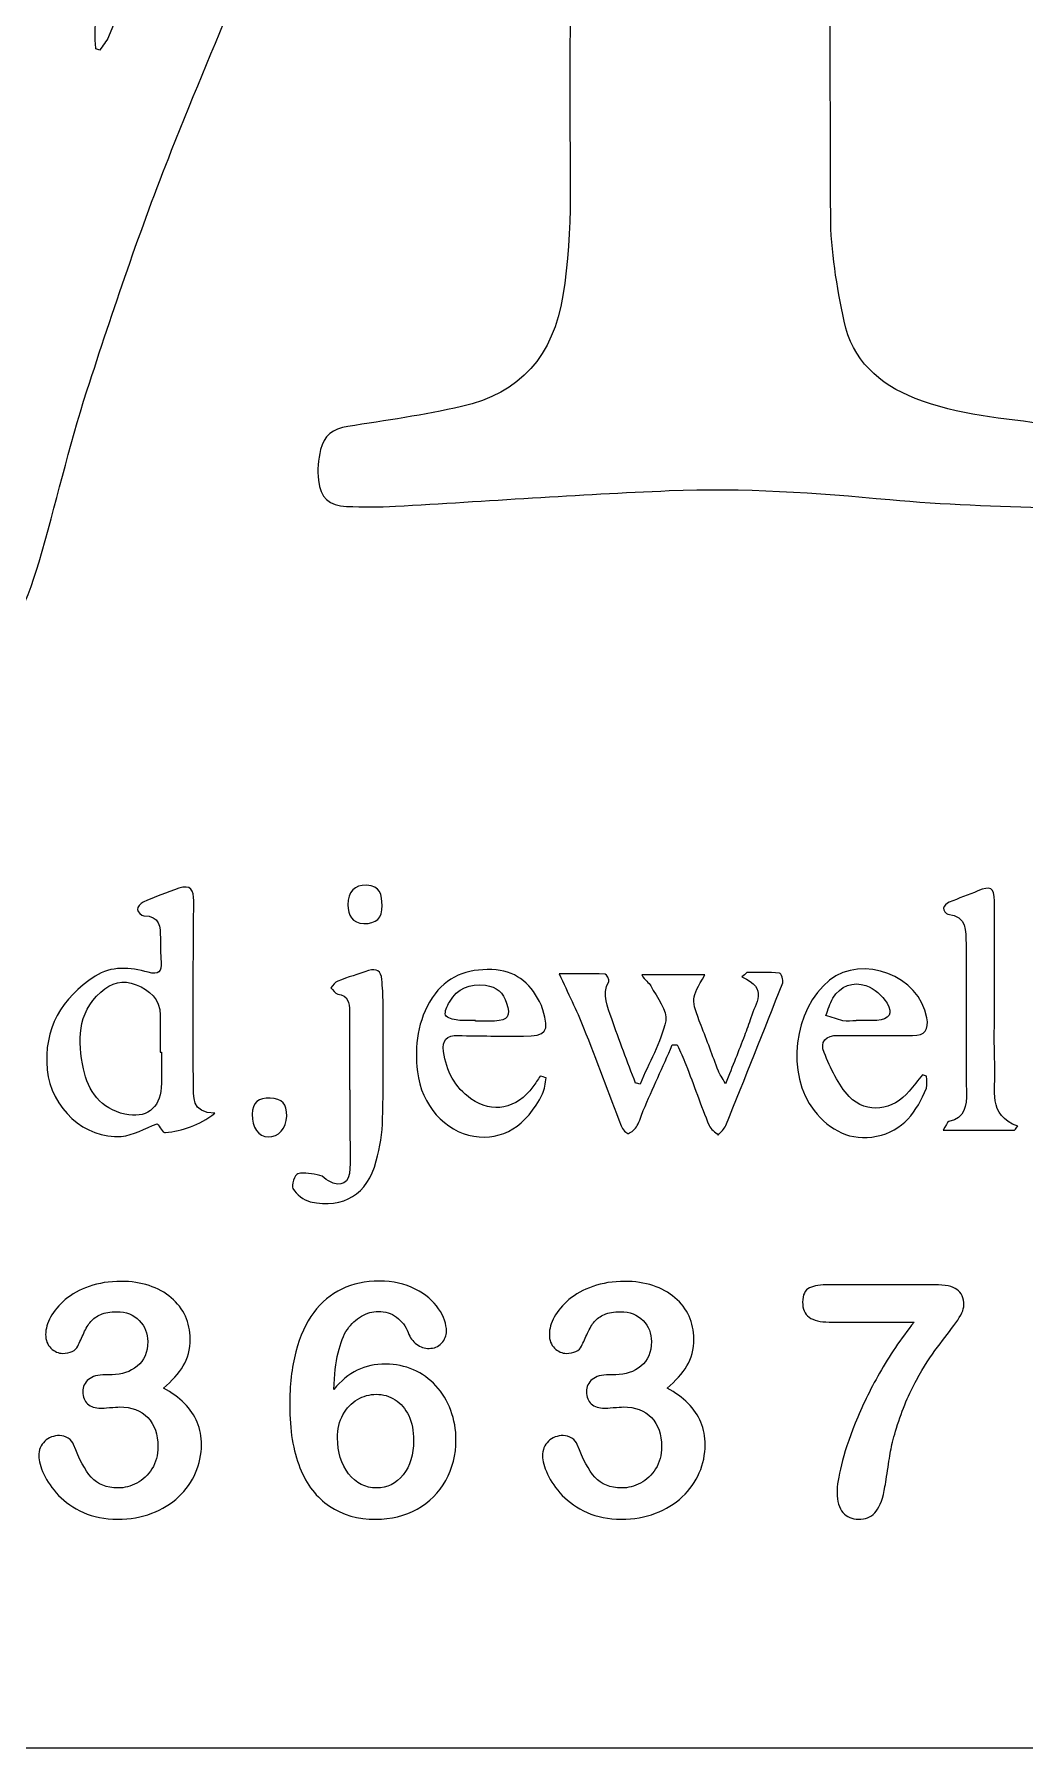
# Model space of a CAD drawing. Header units: millimetres. Extents: x -56.5 to -26.5, y 24.9 to 54.9.
# Drawn here: x -42.26 to -33.59, y 24.92 to 39.92 of the extents above; entities that cross this region are included whole.
import ezdxf

# ---------------------------------------------------------------- set-up
doc = ezdxf.new("R2010")
doc.units = ezdxf.units.MM
doc.header["$MEASUREMENT"] = 0
doc.layers.add('Layer 1', color=7, linetype='Continuous')

msp = doc.modelspace()

# ---------------------------------------------------------------- linework, layer by layer
at = {"layer": 'Layer 1', "color": 250, "lineweight": 18}
for points, knots in [([(-53.5044, 54.9176), (-53.5044, 54.9176), (-29.5044, 54.9176), (-29.5044, 54.9176), (-27.8521, 54.9176), (-26.5044, 53.5699), (-26.5044, 51.9176), (-26.5044, 51.9176), (-26.5044, 27.9176), (-26.5044, 27.9176), (-26.5044, 26.2653), (-27.8521, 24.9176), (-29.5044, 24.9176), (-29.5044, 24.9176), (-53.5044, 24.9176), (-53.5044, 24.9176), (-55.1567, 24.9176), (-56.5044, 26.2653), (-56.5044, 27.9176), (-56.5044, 27.9176), (-56.5044, 51.9176), (-56.5044, 51.9176), (-56.5044, 53.5699), (-55.1567, 54.9176), (-53.5044, 54.9176)], [0, 0, 0, 0, 0.125, 0.125, 0.125, 0.25, 0.25, 0.25, 0.375, 0.375, 0.375, 0.5, 0.5, 0.5, 0.625, 0.625, 0.625, 0.75, 0.75, 0.75, 0.875, 0.875, 0.875, 1, 1, 1, 1]), ([(-46.2955, 31.7638), (-46.2516, 31.7915), (-46.2104, 31.825), (-46.1635, 31.8462), (-45.4803, 32.1553), (-44.8918, 32.5967), (-44.3829, 33.1422), (-44.0324, 33.518), (-43.8013, 33.9684), (-43.6384, 34.4529), (-43.4104, 35.1324), (-43.3096, 35.8385), (-43.2086, 36.5451), (-43.1608, 36.8782), (-43.2506, 37.1747), (-43.3822, 37.4733), (-43.82, 38.4667), (-44.2479, 39.4643), (-44.6824, 40.4591), (-45.0254, 41.2437), (-45.3742, 42.026), (-45.7176, 42.8106), (-45.9915, 43.4363), (-46.2601, 44.0642), (-46.5335, 44.6901), (-46.7706, 45.2331), (-47.0108, 45.7748), (-47.2499, 46.3171), (-47.2567, 46.333), (-47.2593, 46.3538), (-47.2708, 46.3639), (-47.3294, 46.4149), (-47.3898, 46.5028), (-47.4505, 46.5034), (-47.5594, 46.5045), (-47.5485, 46.3866), (-47.5491, 46.3098), (-47.5534, 45.6912), (-47.5536, 45.0723), (-47.5532, 44.4532), (-47.5517, 42.4755), (-47.5534, 40.4977), (-47.5436, 38.52), (-47.542, 38.219), (-47.505, 37.9151), (-47.4511, 37.6186), (-47.333, 36.9684), (-46.8987, 36.6501), (-46.2713, 36.5564), (-46.0871, 36.529), (-45.9026, 36.5065), (-45.7187, 36.4777), (-45.5596, 36.4529), (-45.4822, 36.371), (-45.4678, 36.2115), (-45.4616, 36.1431), (-45.464, 36.0728), (-45.4717, 36.0044), (-45.4904, 35.8387), (-45.5697, 35.7624), (-45.7379, 35.7714), (-46.0012, 35.7856), (-46.2657, 35.7999), (-46.5263, 35.8381), (-47.1065, 35.9228), (-47.6895, 35.956), (-48.2732, 35.9249), (-48.86, 35.8938), (-49.445, 35.8297), (-50.0309, 35.7815), (-50.1342, 35.7731), (-50.2381, 35.7656), (-50.3417, 35.7684), (-50.4969, 35.7723), (-50.5908, 35.8555), (-50.6158, 36.0091), (-50.6274, 36.0805), (-50.6338, 36.156), (-50.6242, 36.227), (-50.6008, 36.395), (-50.5432, 36.4488), (-50.3736, 36.4745), (-50.1768, 36.5037), (-49.9796, 36.5305), (-49.7821, 36.556), (-48.9586, 36.6623), (-48.6192, 37.0102), (-48.5781, 37.849), (-48.5245, 38.9457), (-48.5343, 40.0461), (-48.5305, 41.1451), (-48.5242, 42.8633), (-48.5369, 44.5814), (-48.5234, 46.2998), (-48.5208, 46.6265), (-48.6162, 46.8914), (-48.7886, 47.1566), (-49.3307, 47.9907), (-49.8597, 48.8334), (-50.3963, 49.6711), (-50.4754, 49.7944), (-50.5695, 49.9082), (-50.6546, 50.0278), (-50.6776, 50.06), (-50.6926, 50.0977), (-50.7112, 50.1329), (-50.7013, 50.1408), (-50.6915, 50.1485), (-50.6818, 50.1565), (-50.6463, 50.1245), (-50.6094, 50.0943), (-50.5757, 50.0604), (-50.009, 49.4897), (-49.4428, 48.9187), (-48.8764, 48.3476), (-48.5018, 47.9699), (-48.126, 47.593), (-47.7528, 47.214), (-47.5854, 47.0441), (-47.589, 47.0432), (-47.425, 47.2108), (-47.0679, 47.5753), (-46.7082, 47.9373), (-46.3515, 48.3024), (-45.7891, 48.8777), (-45.2288, 49.4552), (-44.6659, 50.03), (-44.6243, 50.0729), (-44.5681, 50.1013), (-44.5186, 50.1367), (-44.5079, 50.1266), (-44.4974, 50.1165), (-44.4867, 50.1065), (-44.5253, 50.0434), (-44.5625, 49.9796), (-44.6025, 49.9174), (-44.882, 49.4803), (-45.1613, 49.0428), (-45.4423, 48.6066), (-45.5049, 48.5097), (-45.5034, 48.4141), (-45.4601, 48.3107), (-45.2526, 47.8164), (-45.0491, 47.3204), (-44.8413, 46.8265), (-44.5424, 46.1172), (-44.2397, 45.4095), (-43.9409, 44.7002), (-43.6622, 44.0386), (-43.3868, 43.3756), (-43.1096, 42.7136), (-43.0967, 42.683), (-43.0798, 42.6543), (-43.0367, 42.6249), (-43.0283, 42.6851), (-43.0137, 42.7456), (-43.0125, 42.8061), (-43.0011, 43.3685), (-42.9977, 43.9313), (-42.9812, 44.4938), (-42.9514, 45.497), (-42.9183, 46.5004), (-42.8785, 47.5035), (-42.859, 47.9902), (-42.8729, 48.4709), (-43.0056, 48.9444), (-43.1156, 49.3371), (-43.3686, 49.5723), (-43.7765, 49.6332), (-44.0031, 49.6671), (-44.2303, 49.6968), (-44.456, 49.7346), (-44.4935, 49.7408), (-44.5257, 49.7794), (-44.5604, 49.8027), (-44.5227, 49.8206), (-44.4845, 49.8551), (-44.4477, 49.8535), (-43.7257, 49.8257), (-43.0039, 49.7845), (-42.2817, 49.7654), (-41.7284, 49.7506), (-41.1745, 49.7598), (-40.6208, 49.7633), (-40.3616, 49.765), (-40.1024, 49.7787), (-39.8431, 49.7851), (-39.8248, 49.7856), (-39.8062, 49.7708), (-39.761, 49.7517), (-39.884, 49.6644), (-40.0068, 49.6555), (-40.1245, 49.6366), (-40.3078, 49.607), (-40.4962, 49.598), (-40.6746, 49.5509), (-41.0219, 49.4585), (-41.2742, 49.2481), (-41.3331, 48.878), (-41.3992, 48.4645), (-41.4602, 48.0479), (-41.4853, 47.6306), (-41.5173, 47.0998), (-41.5065, 46.5666), (-41.5224, 46.0346), (-41.5636, 44.6505), (-41.6082, 43.2665), (-41.6536, 41.8826), (-41.675, 41.23), (-41.7016, 40.5775), (-41.725, 39.925), (-41.7265, 39.8797), (-41.7203, 39.834), (-41.7179, 39.7888), (-41.7066, 39.7852), (-41.6954, 39.7818), (-41.6843, 39.7781), (-41.6581, 39.8172), (-41.6249, 39.8531), (-41.6069, 39.8956), (-41.2334, 40.7801), (-40.8605, 41.6645), (-40.4902, 42.5503), (-40.0603, 43.5797), (-39.6315, 44.6097), (-39.2047, 45.6404), (-38.881, 46.4235), (-38.5631, 47.2091), (-38.239, 47.9922), (-38.0274, 48.5035), (-37.8068, 49.0111), (-37.5957, 49.5226), (-37.5444, 49.6458), (-37.4617, 49.7075), (-37.3335, 49.7189), (-36.8426, 49.7622), (-36.3528, 49.822), (-35.861, 49.8454), (-35.0788, 49.8827), (-34.2957, 49.8958), (-33.5133, 49.9195), (-33.259, 49.9273), (-33.1765, 49.8748), (-33.1401, 49.6788), (-33.0961, 49.4434), (-33.191, 49.2548), (-33.4048, 49.2025), (-33.6817, 49.1348), (-33.9641, 49.0895), (-34.2434, 49.031), (-34.4689, 48.9841), (-34.6854, 48.9174), (-34.8696, 48.7667), (-35.1336, 48.5504), (-35.205, 48.2473), (-35.2359, 47.9352), (-35.2704, 47.5868), (-35.2916, 47.2359), (-35.2919, 46.8861), (-35.2955, 44.034), (-35.2961, 41.1818), (-35.2865, 38.3297), (-35.2854, 38.0214), (-35.2325, 37.7095), (-35.169, 37.4066), (-35.0983, 37.0686), (-34.8642, 36.8533), (-34.5459, 36.7299), (-34.1699, 36.5841), (-33.772, 36.5521), (-33.3774, 36.5022), (-33.1606, 36.475), (-33.0464, 36.353), (-33.0309, 36.1361), (-33.0157, 35.9247), (-33.1469, 35.7644), (-33.3581, 35.771), (-33.8288, 35.7862), (-34.3004, 35.8008), (-34.7692, 35.8441), (-35.4119, 35.9035), (-36.0548, 35.95), (-36.6991, 35.9225), (-37.4981, 35.8887), (-38.2962, 35.831), (-39.0949, 35.7862), (-39.2372, 35.7783), (-39.3807, 35.7779), (-39.523, 35.7849), (-39.6776, 35.7926), (-39.752, 35.8587), (-39.7704, 36.014), (-39.7809, 36.1016), (-39.7697, 36.1948), (-39.7507, 36.2814), (-39.7241, 36.4027), (-39.6429, 36.4653), (-39.5138, 36.4846), (-39.1807, 36.5354), (-38.8463, 36.5843), (-38.5177, 36.6578), (-38.0008, 36.7734), (-37.7144, 37.1054), (-37.6295, 37.6313), (-37.5367, 38.2044), (-37.5731, 38.78), (-37.5703, 39.3547), (-37.5626, 40.9775), (-37.5665, 42.6004), (-37.5648, 44.2234), (-37.5641, 44.8725), (-37.5601, 45.5218), (-37.5609, 46.1709), (-37.5609, 46.2646), (-37.5313, 46.3832), (-37.6713, 46.4131), (-37.7873, 46.4381), (-37.8999, 46.3671), (-37.9547, 46.2367), (-38.2855, 45.4517), (-38.613, 44.6652), (-38.9455, 43.8809), (-39.2278, 43.2164), (-39.5185, 42.5552), (-39.8006, 41.8905), (-40.2225, 40.896), (-40.6555, 39.9057), (-41.0543, 38.902), (-41.3288, 38.2111), (-41.5661, 37.5046), (-41.7957, 36.7971), (-41.9556, 36.305), (-42.0673, 35.7969), (-42.214, 35.3002), (-42.444, 34.5206), (-42.8997, 33.8848), (-43.4736, 33.3186), (-43.949, 32.8496), (-44.5051, 32.506), (-45.0948, 32.2114), (-45.4425, 32.0378), (-45.8027, 31.889), (-46.1583, 31.7317), (-46.193, 31.7161), (-46.2361, 31.7195), (-46.2753, 31.7141), (-46.2822, 31.7306), (-46.2889, 31.7474), (-46.2955, 31.7638)], [0, 0, 0, 0, 0.0086207, 0.0086207, 0.0086207, 0.0172414, 0.0172414, 0.0172414, 0.0258621, 0.0258621, 0.0258621, 0.0344828, 0.0344828, 0.0344828, 0.0431034, 0.0431034, 0.0431034, 0.0517241, 0.0517241, 0.0517241, 0.0603448, 0.0603448, 0.0603448, 0.0689655, 0.0689655, 0.0689655, 0.0775862, 0.0775862, 0.0775862, 0.0862069, 0.0862069, 0.0862069, 0.0948276, 0.0948276, 0.0948276, 0.1034483, 0.1034483, 0.1034483, 0.112069, 0.112069, 0.112069, 0.1206897, 0.1206897, 0.1206897, 0.1293103, 0.1293103, 0.1293103, 0.137931, 0.137931, 0.137931, 0.1465517, 0.1465517, 0.1465517, 0.1551724, 0.1551724, 0.1551724, 0.1637931, 0.1637931, 0.1637931, 0.1724138, 0.1724138, 0.1724138, 0.1810345, 0.1810345, 0.1810345, 0.1896552, 0.1896552, 0.1896552, 0.1982759, 0.1982759, 0.1982759, 0.2068966, 0.2068966, 0.2068966, 0.2155172, 0.2155172, 0.2155172, 0.2241379, 0.2241379, 0.2241379, 0.2327586, 0.2327586, 0.2327586, 0.2413793, 0.2413793, 0.2413793, 0.25, 0.25, 0.25, 0.2586207, 0.2586207, 0.2586207, 0.2672414, 0.2672414, 0.2672414, 0.2758621, 0.2758621, 0.2758621, 0.2844828, 0.2844828, 0.2844828, 0.2931034, 0.2931034, 0.2931034, 0.3017241, 0.3017241, 0.3017241, 0.3103448, 0.3103448, 0.3103448, 0.3189655, 0.3189655, 0.3189655, 0.3275862, 0.3275862, 0.3275862, 0.3362069, 0.3362069, 0.3362069, 0.3448276, 0.3448276, 0.3448276, 0.3534483, 0.3534483, 0.3534483, 0.362069, 0.362069, 0.362069, 0.3706897, 0.3706897, 0.3706897, 0.3793103, 0.3793103, 0.3793103, 0.387931, 0.387931, 0.387931, 0.3965517, 0.3965517, 0.3965517, 0.4051724, 0.4051724, 0.4051724, 0.4137931, 0.4137931, 0.4137931, 0.4224138, 0.4224138, 0.4224138, 0.4310345, 0.4310345, 0.4310345, 0.4396552, 0.4396552, 0.4396552, 0.4482759, 0.4482759, 0.4482759, 0.4568966, 0.4568966, 0.4568966, 0.4655172, 0.4655172, 0.4655172, 0.4741379, 0.4741379, 0.4741379, 0.4827586, 0.4827586, 0.4827586, 0.4913793, 0.4913793, 0.4913793, 0.5, 0.5, 0.5, 0.5086207, 0.5086207, 0.5086207, 0.5172414, 0.5172414, 0.5172414, 0.5258621, 0.5258621, 0.5258621, 0.5344828, 0.5344828, 0.5344828, 0.5431034, 0.5431034, 0.5431034, 0.5517241, 0.5517241, 0.5517241, 0.5603448, 0.5603448, 0.5603448, 0.5689655, 0.5689655, 0.5689655, 0.5775862, 0.5775862, 0.5775862, 0.5862069, 0.5862069, 0.5862069, 0.5948276, 0.5948276, 0.5948276, 0.6034483, 0.6034483, 0.6034483, 0.612069, 0.612069, 0.612069, 0.6206897, 0.6206897, 0.6206897, 0.6293103, 0.6293103, 0.6293103, 0.637931, 0.637931, 0.637931, 0.6465517, 0.6465517, 0.6465517, 0.6551724, 0.6551724, 0.6551724, 0.6637931, 0.6637931, 0.6637931, 0.6724138, 0.6724138, 0.6724138, 0.6810345, 0.6810345, 0.6810345, 0.6896552, 0.6896552, 0.6896552, 0.6982759, 0.6982759, 0.6982759, 0.7068966, 0.7068966, 0.7068966, 0.7155172, 0.7155172, 0.7155172, 0.7241379, 0.7241379, 0.7241379, 0.7327586, 0.7327586, 0.7327586, 0.7413793, 0.7413793, 0.7413793, 0.75, 0.75, 0.75, 0.7586207, 0.7586207, 0.7586207, 0.7672414, 0.7672414, 0.7672414, 0.7758621, 0.7758621, 0.7758621, 0.7844828, 0.7844828, 0.7844828, 0.7931034, 0.7931034, 0.7931034, 0.8017241, 0.8017241, 0.8017241, 0.8103448, 0.8103448, 0.8103448, 0.8189655, 0.8189655, 0.8189655, 0.8275862, 0.8275862, 0.8275862, 0.8362069, 0.8362069, 0.8362069, 0.8448276, 0.8448276, 0.8448276, 0.8534483, 0.8534483, 0.8534483, 0.862069, 0.862069, 0.862069, 0.8706897, 0.8706897, 0.8706897, 0.8793103, 0.8793103, 0.8793103, 0.887931, 0.887931, 0.887931, 0.8965517, 0.8965517, 0.8965517, 0.9051724, 0.9051724, 0.9051724, 0.9137931, 0.9137931, 0.9137931, 0.9224138, 0.9224138, 0.9224138, 0.9310345, 0.9310345, 0.9310345, 0.9396552, 0.9396552, 0.9396552, 0.9482759, 0.9482759, 0.9482759, 0.9568966, 0.9568966, 0.9568966, 0.9655172, 0.9655172, 0.9655172, 0.9741379, 0.9741379, 0.9741379, 0.9827586, 0.9827586, 0.9827586, 0.9913793, 0.9913793, 0.9913793, 1, 1, 1, 1]), ([(-40.6759, 30.4718), (-40.8146, 30.3644), (-40.9582, 30.3191), (-41.1094, 30.302), (-41.1321, 30.2992), (-41.1624, 30.358), (-41.1808, 30.3788), (-41.289, 30.34), (-41.3902, 30.2787), (-41.4961, 30.2697), (-41.8142, 30.2425), (-42.1109, 30.5196), (-42.1433, 30.8531), (-42.1787, 31.2154), (-42.0149, 31.4799), (-41.725, 31.6716), (-41.5838, 31.7646), (-41.4168, 31.7486), (-41.2601, 31.7065), (-41.1649, 31.681), (-41.1418, 31.7113), (-41.1475, 31.7977), (-41.1518, 31.8665), (-41.1535, 31.9357), (-41.1531, 32.0047), (-41.1527, 32.1064), (-41.1587, 32.1987), (-41.2972, 32.2011), (-41.318, 32.2015), (-41.3542, 32.236), (-41.3542, 32.2547), (-41.3539, 32.2772), (-41.3271, 32.31), (-41.304, 32.3201), (-41.2014, 32.3644), (-41.0965, 32.4047), (-40.9911, 32.4416), (-40.8895, 32.4774), (-40.8599, 32.4242), (-40.8607, 32.3314), (-40.8639, 31.9595), (-40.8659, 31.588), (-40.8672, 31.2165), (-40.8676, 31.0568), (-40.8661, 30.8967), (-40.8633, 30.7368), (-40.8614, 30.6167), (-40.8862, 30.4771), (-40.6759, 30.4718)], [0, 0, 0, 0, 0.0625, 0.0625, 0.0625, 0.125, 0.125, 0.125, 0.1875, 0.1875, 0.1875, 0.25, 0.25, 0.25, 0.3125, 0.3125, 0.3125, 0.375, 0.375, 0.375, 0.4375, 0.4375, 0.4375, 0.5, 0.5, 0.5, 0.5625, 0.5625, 0.5625, 0.625, 0.625, 0.625, 0.6875, 0.6875, 0.6875, 0.75, 0.75, 0.75, 0.8125, 0.8125, 0.8125, 0.875, 0.875, 0.875, 0.9375, 0.9375, 0.9375, 1, 1, 1, 1]), ([(-39.2118, 32.2897), (-39.2086, 32.18), (-39.2663, 32.13), (-39.3714, 32.1332), (-39.4764, 32.136), (-39.5122, 32.204), (-39.5124, 32.2977), (-39.5126, 32.4119), (-39.4541, 32.4704), (-39.348, 32.4683), (-39.2267, 32.4657), (-39.2145, 32.3817), (-39.2118, 32.2897)], [0, 0, 0, 0, 0.25, 0.25, 0.25, 0.5, 0.5, 0.5, 0.75, 0.75, 0.75, 1, 1, 1, 1]), ([(-33.6764, 30.3242), (-33.6764, 30.3242), (-34.3029, 30.3242), (-34.3029, 30.3242), (-34.2771, 30.3628), (-34.2674, 30.395), (-34.2514, 30.3986), (-34.1071, 30.432), (-34.0977, 30.5358), (-34.0988, 30.6575), (-34.1028, 31.0893), (-34.1, 31.5212), (-34.102, 31.9532), (-34.1026, 32.0691), (-34.0917, 32.1961), (-34.2608, 32.214), (-34.2763, 32.2157), (-34.3009, 32.252), (-34.2983, 32.2685), (-34.2956, 32.2878), (-34.2701, 32.3101), (-34.249, 32.3189), (-34.1663, 32.3542), (-34.0805, 32.3825), (-33.9978, 32.4177), (-33.8867, 32.4646), (-33.8553, 32.4499), (-33.8535, 32.3298), (-33.8501, 32.0837), (-33.8518, 31.8376), (-33.8516, 31.5913), (-33.8514, 31.3495), (-33.8591, 31.1073), (-33.8493, 30.8659), (-33.8417, 30.6794), (-33.9168, 30.4576), (-33.6488, 30.3577), (-33.658, 30.3465), (-33.6673, 30.3354), (-33.6764, 30.3242)], [0, 0, 0, 0, 0.0769231, 0.0769231, 0.0769231, 0.1538462, 0.1538462, 0.1538462, 0.2307692, 0.2307692, 0.2307692, 0.3076923, 0.3076923, 0.3076923, 0.3846154, 0.3846154, 0.3846154, 0.4615385, 0.4615385, 0.4615385, 0.5384615, 0.5384615, 0.5384615, 0.6153846, 0.6153846, 0.6153846, 0.6923077, 0.6923077, 0.6923077, 0.7692308, 0.7692308, 0.7692308, 0.8461538, 0.8461538, 0.8461538, 0.9230769, 0.9230769, 0.9230769, 1, 1, 1, 1]), ([(-34.4475, 30.7952), (-34.4475, 30.7608), (-34.4374, 30.7225), (-34.4492, 30.6925), (-34.5302, 30.4865), (-34.6548, 30.3158), (-34.885, 30.2702), (-35.1109, 30.2251), (-35.2927, 30.3208), (-35.4314, 30.4948), (-35.6816, 30.8095), (-35.6113, 31.3842), (-35.2966, 31.6361), (-35.0078, 31.8669), (-34.5073, 31.6736), (-34.4447, 31.3083), (-34.4271, 31.2048), (-34.4571, 31.151), (-34.5694, 31.152), (-34.7858, 31.1542), (-35.002, 31.1491), (-35.2181, 31.1536), (-35.3315, 31.1559), (-35.3825, 31.0968), (-35.3435, 31.0033), (-35.2865, 30.8669), (-35.2239, 30.721), (-35.1236, 30.6179), (-34.9703, 30.4607), (-34.7409, 30.4959), (-34.5984, 30.6657), (-34.5589, 30.7126), (-34.5214, 30.7607), (-34.4829, 30.8082), (-34.4711, 30.8039), (-34.4593, 30.7997), (-34.4475, 30.7952)], [0, 0, 0, 0, 0.0833333, 0.0833333, 0.0833333, 0.1666667, 0.1666667, 0.1666667, 0.25, 0.25, 0.25, 0.3333333, 0.3333333, 0.3333333, 0.4166667, 0.4166667, 0.4166667, 0.5, 0.5, 0.5, 0.5833333, 0.5833333, 0.5833333, 0.6666667, 0.6666667, 0.6666667, 0.75, 0.75, 0.75, 0.8333333, 0.8333333, 0.8333333, 0.9166667, 0.9166667, 0.9166667, 1, 1, 1, 1]), ([(-39.4968, 30.6761), (-39.4968, 30.9055), (-39.497, 31.1349), (-39.4968, 31.3642), (-39.4968, 31.4388), (-39.5077, 31.5019), (-39.6012, 31.5151), (-39.6233, 31.5183), (-39.641, 31.5513), (-39.6605, 31.5707), (-39.6406, 31.5906), (-39.6243, 31.6193), (-39.6001, 31.6285), (-39.5116, 31.6628), (-39.4209, 31.6912), (-39.3306, 31.7203), (-39.2614, 31.743), (-39.2207, 31.7166), (-39.2147, 31.6442), (-39.2087, 31.5752), (-39.2044, 31.5059), (-39.2044, 31.4371), (-39.2038, 31.0995), (-39.1997, 30.7619), (-39.2076, 30.4244), (-39.2106, 30.3003), (-39.2307, 30.1739), (-39.2631, 30.054), (-39.3427, 29.7597), (-39.5433, 29.636), (-39.8415, 29.6979), (-39.8992, 29.7097), (-39.9601, 29.7619), (-39.9926, 29.8128), (-40.0096, 29.839), (-39.9752, 29.9367), (-39.9497, 29.943), (-39.8904, 29.9575), (-39.8213, 29.9404), (-39.7576, 29.9278), (-39.7302, 29.9222), (-39.7084, 29.8931), (-39.6818, 29.8791), (-39.566, 29.8191), (-39.4981, 29.8577), (-39.4942, 29.9882), (-39.4908, 30.1048), (-39.4938, 30.2219), (-39.494, 30.3387), (-39.494, 30.3387), (-39.494, 30.6761), (-39.494, 30.6761), (-39.494, 30.6761), (-39.4968, 30.6761), (-39.4968, 30.6761)], [0, 0, 0, 0, 0.0555556, 0.0555556, 0.0555556, 0.1111111, 0.1111111, 0.1111111, 0.1666667, 0.1666667, 0.1666667, 0.2222222, 0.2222222, 0.2222222, 0.2777778, 0.2777778, 0.2777778, 0.3333333, 0.3333333, 0.3333333, 0.3888889, 0.3888889, 0.3888889, 0.4444444, 0.4444444, 0.4444444, 0.5, 0.5, 0.5, 0.5555556, 0.5555556, 0.5555556, 0.6111111, 0.6111111, 0.6111111, 0.6666667, 0.6666667, 0.6666667, 0.7222222, 0.7222222, 0.7222222, 0.7777778, 0.7777778, 0.7777778, 0.8333333, 0.8333333, 0.8333333, 0.8888889, 0.8888889, 0.8888889, 0.9444444, 0.9444444, 0.9444444, 1, 1, 1, 1]), ([(-37.7755, 30.7822), (-37.786, 30.735), (-37.7875, 30.6834), (-37.8085, 30.6414), (-37.9491, 30.3588), (-38.1605, 30.2304), (-38.4098, 30.2705), (-38.661, 30.3108), (-38.8696, 30.5429), (-38.903, 30.8356), (-38.929, 31.063), (-38.9033, 31.2836), (-38.7731, 31.4827), (-38.6488, 31.6729), (-38.47, 31.7372), (-38.2511, 31.7295), (-38.0512, 31.7222), (-37.9217, 31.6188), (-37.834, 31.4495), (-37.822, 31.4266), (-37.8128, 31.4019), (-37.8055, 31.3773), (-37.7476, 31.1841), (-37.774, 31.1479), (-37.9761, 31.1477), (-38.1661, 31.1477), (-38.356, 31.1475), (-38.5461, 31.1526), (-38.6496, 31.1552), (-38.6881, 31.1115), (-38.6743, 31.0118), (-38.6506, 30.8409), (-38.5757, 30.6986), (-38.4347, 30.5985), (-38.2477, 30.4658), (-38.0338, 30.5098), (-37.8925, 30.7041), (-37.8706, 30.7344), (-37.8503, 30.7657), (-37.8291, 30.7966), (-37.8111, 30.7917), (-37.7933, 30.7872), (-37.7755, 30.7822)], [0, 0, 0, 0, 0.0714286, 0.0714286, 0.0714286, 0.1428571, 0.1428571, 0.1428571, 0.2142857, 0.2142857, 0.2142857, 0.2857143, 0.2857143, 0.2857143, 0.3571429, 0.3571429, 0.3571429, 0.4285714, 0.4285714, 0.4285714, 0.5, 0.5, 0.5, 0.5714286, 0.5714286, 0.5714286, 0.6428571, 0.6428571, 0.6428571, 0.7142857, 0.7142857, 0.7142857, 0.7857143, 0.7857143, 0.7857143, 0.8571429, 0.8571429, 0.8571429, 0.9285714, 0.9285714, 0.9285714, 1, 1, 1, 1]), ([(-36.6725, 31.0697), (-36.7574, 30.8782), (-36.8427, 30.6874), (-36.927, 30.4958), (-36.9461, 30.4523), (-36.9562, 30.4043), (-36.9802, 30.3637), (-36.9973, 30.3346), (-37.0269, 30.3039), (-37.0571, 30.2956), (-37.0715, 30.2915), (-37.1099, 30.3335), (-37.1206, 30.3614), (-37.2316, 30.6473), (-37.3362, 30.9359), (-37.4494, 31.2208), (-37.5107, 31.3749), (-37.5855, 31.5235), (-37.6627, 31.693), (-37.5364, 31.693), (-37.3988, 31.695), (-37.2612, 31.6902), (-37.2485, 31.6898), (-37.2211, 31.6369), (-37.2282, 31.6243), (-37.2929, 31.5087), (-37.2367, 31.4023), (-37.2025, 31.299), (-37.1394, 31.1093), (-37.0644, 30.9233), (-36.9945, 30.7357), (-36.9812, 30.7333), (-36.9684, 30.7308), (-36.9551, 30.728), (-36.8766, 30.9115), (-36.7731, 31.0894), (-36.7306, 31.2806), (-36.7114, 31.3692), (-36.8082, 31.486), (-36.8599, 31.5861), (-36.8755, 31.6165), (-36.9167, 31.6337), (-36.9388, 31.6832), (-36.9388, 31.6832), (-36.3868, 31.6832), (-36.3868, 31.6832), (-36.5109, 31.4729), (-36.5103, 31.4731), (-36.4207, 31.2416), (-36.3692, 31.1087), (-36.3206, 30.9747), (-36.2689, 30.8418), (-36.2573, 30.8124), (-36.2382, 30.7861), (-36.2061, 30.7291), (-36.1433, 30.8888), (-36.0916, 31.0191), (-36.0412, 31.1496), (-36.0211, 31.2019), (-36.0016, 31.2547), (-35.9853, 31.3085), (-35.9471, 31.4328), (-35.8258, 31.5655), (-36.0627, 31.6654), (-36.0481, 31.678), (-36.0335, 31.6907), (-36.0189, 31.7036), (-35.9238, 31.7036), (-35.8284, 31.7068), (-35.7336, 31.6995), (-35.7216, 31.6986), (-35.6976, 31.636), (-35.7066, 31.6125), (-35.8699, 31.1955), (-36.0365, 30.7796), (-36.2048, 30.3646), (-36.2179, 30.3329), (-36.2481, 30.3083), (-36.27, 30.2804), (-36.2976, 30.3083), (-36.3375, 30.3312), (-36.351, 30.3646), (-36.4219, 30.5411), (-36.4852, 30.7203), (-36.5531, 30.8977), (-36.5757, 30.9563), (-36.6037, 31.0127), (-36.6293, 31.0699), (-36.6436, 31.0699), (-36.6582, 31.0699), (-36.6725, 31.0697)], [0, 0, 0, 0, 0.0333333, 0.0333333, 0.0333333, 0.0666667, 0.0666667, 0.0666667, 0.1, 0.1, 0.1, 0.1333333, 0.1333333, 0.1333333, 0.1666667, 0.1666667, 0.1666667, 0.2, 0.2, 0.2, 0.2333333, 0.2333333, 0.2333333, 0.2666667, 0.2666667, 0.2666667, 0.3, 0.3, 0.3, 0.3333333, 0.3333333, 0.3333333, 0.3666667, 0.3666667, 0.3666667, 0.4, 0.4, 0.4, 0.4333333, 0.4333333, 0.4333333, 0.4666667, 0.4666667, 0.4666667, 0.5, 0.5, 0.5, 0.5333333, 0.5333333, 0.5333333, 0.5666667, 0.5666667, 0.5666667, 0.6, 0.6, 0.6, 0.6333333, 0.6333333, 0.6333333, 0.6666667, 0.6666667, 0.6666667, 0.7, 0.7, 0.7, 0.7333333, 0.7333333, 0.7333333, 0.7666667, 0.7666667, 0.7666667, 0.8, 0.8, 0.8, 0.8333333, 0.8333333, 0.8333333, 0.8666667, 0.8666667, 0.8666667, 0.9, 0.9, 0.9, 0.9333333, 0.9333333, 0.9333333, 0.9666667, 0.9666667, 0.9666667, 1, 1, 1, 1]), ([(-41.1445, 31.0077), (-41.1445, 31.0077), (-41.1541, 31.0077), (-41.1541, 31.0077), (-41.1541, 31.1155), (-41.1529, 31.2234), (-41.1544, 31.3312), (-41.1565, 31.4731), (-41.2472, 31.5496), (-41.3649, 31.5976), (-41.48, 31.6444), (-41.5838, 31.6159), (-41.6755, 31.5325), (-41.8839, 31.3436), (-41.8757, 31.102), (-41.8258, 30.8607), (-41.7855, 30.6651), (-41.6762, 30.5112), (-41.4635, 30.4635), (-41.2818, 30.4227), (-41.1574, 30.5126), (-41.1456, 30.6969), (-41.1394, 30.8), (-41.1445, 30.9042), (-41.1445, 31.0077)], [0, 0, 0, 0, 0.125, 0.125, 0.125, 0.25, 0.25, 0.25, 0.375, 0.375, 0.375, 0.5, 0.5, 0.5, 0.625, 0.625, 0.625, 0.75, 0.75, 0.75, 0.875, 0.875, 0.875, 1, 1, 1, 1]), ([(-38.3954, 31.2845), (-38.3954, 31.2845), (-38.3954, 31.2791), (-38.3954, 31.2791), (-38.3395, 31.2791), (-38.2837, 31.2767), (-38.228, 31.2795), (-38.108, 31.2855), (-38.0853, 31.3218), (-38.1234, 31.4367), (-38.1534, 31.5261), (-38.2079, 31.5792), (-38.3071, 31.5925), (-38.4469, 31.6111), (-38.5521, 31.5657), (-38.6229, 31.4457), (-38.643, 31.4109), (-38.6679, 31.3608), (-38.6565, 31.3312), (-38.6467, 31.3057), (-38.5886, 31.292), (-38.55, 31.2864), (-38.4994, 31.2789), (-38.4471, 31.2845), (-38.3954, 31.2845)], [0, 0, 0, 0, 0.125, 0.125, 0.125, 0.25, 0.25, 0.25, 0.375, 0.375, 0.375, 0.5, 0.5, 0.5, 0.625, 0.625, 0.625, 0.75, 0.75, 0.75, 0.875, 0.875, 0.875, 1, 1, 1, 1]), ([(-35.0633, 31.2809), (-35.0633, 31.2809), (-35.0633, 31.2841), (-35.0633, 31.2841), (-35.0031, 31.2841), (-34.9427, 31.28), (-34.8829, 31.285), (-34.7726, 31.2936), (-34.736, 31.3439), (-34.7932, 31.4361), (-34.834, 31.5013), (-34.9058, 31.5658), (-34.9774, 31.5896), (-35.0906, 31.6273), (-35.2003, 31.5877), (-35.2668, 31.4784), (-35.2944, 31.4327), (-35.3086, 31.3789), (-35.3287, 31.3287), (-35.279, 31.3127), (-35.2299, 31.2925), (-35.1791, 31.2822), (-35.1418, 31.2749), (-35.1019, 31.2809), (-35.0633, 31.2809)], [0, 0, 0, 0, 0.125, 0.125, 0.125, 0.25, 0.25, 0.25, 0.375, 0.375, 0.375, 0.5, 0.5, 0.5, 0.625, 0.625, 0.625, 0.75, 0.75, 0.75, 0.875, 0.875, 0.875, 1, 1, 1, 1]), ([(-40.0471, 30.4475), (-40.0503, 30.3408), (-40.12, 30.2618), (-40.209, 30.2642), (-40.2949, 30.2662), (-40.3524, 30.3493), (-40.3494, 30.4625), (-40.3466, 30.5663), (-40.2947, 30.6106), (-40.1927, 30.6042), (-40.0879, 30.5978), (-40.0439, 30.5521), (-40.0471, 30.4475)], [0, 0, 0, 0, 0.25, 0.25, 0.25, 0.5, 0.5, 0.5, 0.75, 0.75, 0.75, 1, 1, 1, 1]), ([(-41.5764, 28.1826), (-41.4911, 28.1826), (-41.4177, 28.2075), (-41.3558, 28.2577), (-41.2943, 28.3076), (-41.2636, 28.3794), (-41.2636, 28.4731), (-41.2636, 28.5443), (-41.2878, 28.606), (-41.3374, 28.6575), (-41.3863, 28.7087), (-41.4525, 28.7344), (-41.5359, 28.7344), (-41.5923, 28.7344), (-41.6392, 28.7265), (-41.6756, 28.7108), (-41.7121, 28.6952), (-41.7413, 28.6742), (-41.7625, 28.6482), (-41.7839, 28.6223), (-41.804, 28.589), (-41.8229, 28.5481), (-41.8418, 28.5074), (-41.8593, 28.469), (-41.8753, 28.4328), (-41.8844, 28.4133), (-41.9011, 28.3981), (-41.9251, 28.3869), (-41.9492, 28.3758), (-41.977, 28.3702), (-42.0086, 28.3702), (-42.0456, 28.3702), (-42.0797, 28.3852), (-42.1108, 28.4154), (-42.1419, 28.4456), (-42.1573, 28.4856), (-42.1573, 28.5355), (-42.1573, 28.5839), (-42.1427, 28.6345), (-42.1134, 28.6879), (-42.0845, 28.7411), (-42.0416, 28.7919), (-41.9856, 28.8401), (-41.9295, 28.8883), (-41.8598, 28.9271), (-41.7766, 28.9561), (-41.6932, 28.9854), (-41.5997, 29), (-41.4969, 29), (-41.4072, 29), (-41.3251, 28.9878), (-41.251, 28.9631), (-41.1771, 28.9385), (-41.1125, 28.9031), (-41.0577, 28.8568), (-41.0032, 28.8105), (-40.9618, 28.7567), (-40.9342, 28.6956), (-40.906, 28.6343), (-40.8924, 28.5687), (-40.8924, 28.4982), (-40.8924, 28.4053), (-40.9123, 28.326), (-40.9526, 28.2596), (-40.9931, 28.1936), (-41.051, 28.1288), (-41.1258, 28.0658), (-41.0536, 28.0268), (-40.9927, 27.9824), (-40.9429, 27.9325), (-40.8934, 27.8823), (-40.8563, 27.827), (-40.8311, 27.7663), (-40.806, 27.7055), (-40.7935, 27.6401), (-40.7935, 27.5695), (-40.7935, 27.4851), (-40.8107, 27.4036), (-40.8446, 27.3249), (-40.878, 27.2461), (-40.9279, 27.1759), (-40.9935, 27.1144), (-41.0598, 27.0527), (-41.1376, 27.0045), (-41.228, 26.9698), (-41.3185, 26.935), (-41.4182, 26.9176), (-41.5273, 26.9176), (-41.6388, 26.9176), (-41.7385, 26.9374), (-41.8263, 26.9775), (-41.9144, 27.0171), (-41.9871, 27.0671), (-42.0439, 27.1267), (-42.1009, 27.1867), (-42.144, 27.2484), (-42.1734, 27.3123), (-42.2023, 27.3762), (-42.2171, 27.4292), (-42.2171, 27.471), (-42.2171, 27.5247), (-42.1998, 27.5681), (-42.165, 27.6008), (-42.1301, 27.6336), (-42.0868, 27.6503), (-42.0349, 27.6503), (-42.009, 27.6503), (-41.9839, 27.6424), (-41.9599, 27.6272), (-41.9359, 27.612), (-41.92, 27.5935), (-41.9125, 27.5723), (-41.8645, 27.4435), (-41.8128, 27.3477), (-41.7577, 27.2851), (-41.7024, 27.2227), (-41.6251, 27.1914), (-41.5249, 27.1914), (-41.4675, 27.1914), (-41.4117, 27.2055), (-41.3586, 27.2339), (-41.3055, 27.2622), (-41.2615, 27.3039), (-41.2268, 27.3597), (-41.192, 27.4152), (-41.1744, 27.4797), (-41.1744, 27.5528), (-41.1744, 27.6613), (-41.2043, 27.7464), (-41.2636, 27.8079), (-41.3226, 27.8696), (-41.4051, 27.9005), (-41.511, 27.9005), (-41.5294, 27.9005), (-41.5579, 27.8986), (-41.5969, 27.8947), (-41.6358, 27.8911), (-41.6611, 27.8894), (-41.6722, 27.8894), (-41.7232, 27.8894), (-41.7625, 27.9018), (-41.7904, 27.9275), (-41.818, 27.9531), (-41.8319, 27.9884), (-41.8319, 28.0339), (-41.8319, 28.0784), (-41.8154, 28.1142), (-41.782, 28.1417), (-41.7486, 28.1689), (-41.699, 28.1826), (-41.6334, 28.1826), (-41.6334, 28.1826), (-41.5764, 28.1826), (-41.5764, 28.1826)], [0, 0, 0, 0, 0.0196078, 0.0196078, 0.0196078, 0.0392157, 0.0392157, 0.0392157, 0.0588235, 0.0588235, 0.0588235, 0.0784314, 0.0784314, 0.0784314, 0.0980392, 0.0980392, 0.0980392, 0.1176471, 0.1176471, 0.1176471, 0.1372549, 0.1372549, 0.1372549, 0.1568627, 0.1568627, 0.1568627, 0.1764706, 0.1764706, 0.1764706, 0.1960784, 0.1960784, 0.1960784, 0.2156863, 0.2156863, 0.2156863, 0.2352941, 0.2352941, 0.2352941, 0.254902, 0.254902, 0.254902, 0.2745098, 0.2745098, 0.2745098, 0.2941176, 0.2941176, 0.2941176, 0.3137255, 0.3137255, 0.3137255, 0.3333333, 0.3333333, 0.3333333, 0.3529412, 0.3529412, 0.3529412, 0.372549, 0.372549, 0.372549, 0.3921569, 0.3921569, 0.3921569, 0.4117647, 0.4117647, 0.4117647, 0.4313725, 0.4313725, 0.4313725, 0.4509804, 0.4509804, 0.4509804, 0.4705882, 0.4705882, 0.4705882, 0.4901961, 0.4901961, 0.4901961, 0.5098039, 0.5098039, 0.5098039, 0.5294118, 0.5294118, 0.5294118, 0.5490196, 0.5490196, 0.5490196, 0.5686275, 0.5686275, 0.5686275, 0.5882353, 0.5882353, 0.5882353, 0.6078431, 0.6078431, 0.6078431, 0.627451, 0.627451, 0.627451, 0.6470588, 0.6470588, 0.6470588, 0.6666667, 0.6666667, 0.6666667, 0.6862745, 0.6862745, 0.6862745, 0.7058824, 0.7058824, 0.7058824, 0.7254902, 0.7254902, 0.7254902, 0.745098, 0.745098, 0.745098, 0.7647059, 0.7647059, 0.7647059, 0.7843137, 0.7843137, 0.7843137, 0.8039216, 0.8039216, 0.8039216, 0.8235294, 0.8235294, 0.8235294, 0.8431373, 0.8431373, 0.8431373, 0.8627451, 0.8627451, 0.8627451, 0.8823529, 0.8823529, 0.8823529, 0.9019608, 0.9019608, 0.9019608, 0.9215686, 0.9215686, 0.9215686, 0.9411765, 0.9411765, 0.9411765, 0.9607843, 0.9607843, 0.9607843, 0.9803922, 0.9803922, 0.9803922, 1, 1, 1, 1]), ([(-39.636, 28.0547), (-39.573, 28.1297), (-39.5046, 28.1854), (-39.4304, 28.2216), (-39.356, 28.2577), (-39.2733, 28.2759), (-39.1816, 28.2759), (-39.0935, 28.2759), (-39.0122, 28.2591), (-38.9376, 28.2263), (-38.863, 28.1936), (-38.7976, 28.1466), (-38.7415, 28.086), (-38.6853, 28.0253), (-38.642, 27.9537), (-38.6115, 27.8712), (-38.5809, 27.7886), (-38.5657, 27.7027), (-38.5657, 27.6126), (-38.5657, 27.4819), (-38.5955, 27.3633), (-38.6555, 27.2568), (-38.7151, 27.1502), (-38.7987, 27.0671), (-38.9057, 27.0073), (-39.0127, 26.9475), (-39.1338, 26.9176), (-39.269, 26.9176), (-39.4249, 26.9176), (-39.5592, 26.9554), (-39.6723, 27.0317), (-39.7852, 27.1073), (-39.8718, 27.2199), (-39.9314, 27.3687), (-39.9912, 27.5174), (-40.0212, 27.6993), (-40.0212, 27.9142), (-40.0212, 28.0894), (-40.003, 28.2461), (-39.967, 28.3841), (-39.9308, 28.5222), (-39.8789, 28.6367), (-39.8112, 28.7275), (-39.7436, 28.8184), (-39.6615, 28.8868), (-39.5653, 28.9333), (-39.4688, 28.9796), (-39.3591, 29.0028), (-39.2358, 29.0028), (-39.1171, 29.0028), (-39.0127, 28.9796), (-38.9224, 28.9333), (-38.8319, 28.8868), (-38.7639, 28.8296), (-38.7179, 28.7608), (-38.672, 28.6924), (-38.6491, 28.6263), (-38.6491, 28.5633), (-38.6491, 28.5256), (-38.6634, 28.4909), (-38.6924, 28.46), (-38.7209, 28.4287), (-38.7576, 28.4133), (-38.8019, 28.4133), (-38.8409, 28.4133), (-38.8772, 28.4257), (-38.9104, 28.4501), (-38.9436, 28.4746), (-38.9685, 28.5089), (-38.9841, 28.5524), (-39.0056, 28.6079), (-39.0392, 28.6525), (-39.0858, 28.6866), (-39.1318, 28.7205), (-39.1857, 28.7372), (-39.2469, 28.7372), (-39.296, 28.7372), (-39.3449, 28.7233), (-39.3935, 28.6949), (-39.4422, 28.6667), (-39.4832, 28.6283), (-39.5164, 28.5803), (-39.5843, 28.4821), (-39.624, 28.3067), (-39.636, 28.0547)], [0, 0, 0, 0, 0.0357143, 0.0357143, 0.0357143, 0.0714286, 0.0714286, 0.0714286, 0.1071429, 0.1071429, 0.1071429, 0.1428571, 0.1428571, 0.1428571, 0.1785714, 0.1785714, 0.1785714, 0.2142857, 0.2142857, 0.2142857, 0.25, 0.25, 0.25, 0.2857143, 0.2857143, 0.2857143, 0.3214286, 0.3214286, 0.3214286, 0.3571429, 0.3571429, 0.3571429, 0.3928571, 0.3928571, 0.3928571, 0.4285714, 0.4285714, 0.4285714, 0.4642857, 0.4642857, 0.4642857, 0.5, 0.5, 0.5, 0.5357143, 0.5357143, 0.5357143, 0.5714286, 0.5714286, 0.5714286, 0.6071429, 0.6071429, 0.6071429, 0.6428571, 0.6428571, 0.6428571, 0.6785714, 0.6785714, 0.6785714, 0.7142857, 0.7142857, 0.7142857, 0.75, 0.75, 0.75, 0.7857143, 0.7857143, 0.7857143, 0.8214286, 0.8214286, 0.8214286, 0.8571429, 0.8571429, 0.8571429, 0.8928571, 0.8928571, 0.8928571, 0.9285714, 0.9285714, 0.9285714, 0.9642857, 0.9642857, 0.9642857, 1, 1, 1, 1]), ([(-37.1679, 28.1826), (-37.0826, 28.1826), (-37.0092, 28.2075), (-36.9475, 28.2577), (-36.886, 28.3076), (-36.8551, 28.3794), (-36.8551, 28.4731), (-36.8551, 28.5443), (-36.8796, 28.606), (-36.9288, 28.6575), (-36.9777, 28.7087), (-37.0442, 28.7344), (-37.1275, 28.7344), (-37.1839, 28.7344), (-37.2307, 28.7265), (-37.2671, 28.7108), (-37.3038, 28.6952), (-37.3329, 28.6742), (-37.3541, 28.6482), (-37.3754, 28.6223), (-37.3955, 28.589), (-37.4144, 28.5481), (-37.4335, 28.5074), (-37.4508, 28.469), (-37.4667, 28.4328), (-37.4759, 28.4133), (-37.4926, 28.3981), (-37.5166, 28.3869), (-37.5409, 28.3758), (-37.5685, 28.3702), (-37.6002, 28.3702), (-37.6371, 28.3702), (-37.6714, 28.3852), (-37.7023, 28.4154), (-37.7334, 28.4456), (-37.7488, 28.4856), (-37.7488, 28.5355), (-37.7488, 28.5839), (-37.7345, 28.6345), (-37.7051, 28.6879), (-37.6759, 28.7411), (-37.6332, 28.7919), (-37.5771, 28.8401), (-37.5211, 28.8883), (-37.4512, 28.9271), (-37.3681, 28.9561), (-37.2847, 28.9854), (-37.1915, 29), (-37.0885, 29), (-36.9987, 29), (-36.9166, 28.9878), (-36.8424, 28.9631), (-36.7685, 28.9385), (-36.704, 28.9031), (-36.6493, 28.8568), (-36.5946, 28.8105), (-36.5535, 28.7567), (-36.5256, 28.6956), (-36.4978, 28.6343), (-36.484, 28.5687), (-36.484, 28.4982), (-36.484, 28.4053), (-36.504, 28.326), (-36.5443, 28.2596), (-36.5846, 28.1936), (-36.6425, 28.1288), (-36.7173, 28.0658), (-36.6452, 28.0268), (-36.5841, 27.9824), (-36.5347, 27.9325), (-36.4849, 27.8823), (-36.4478, 27.827), (-36.4225, 27.7663), (-36.3976, 27.7055), (-36.3852, 27.6401), (-36.3852, 27.5695), (-36.3852, 27.4851), (-36.4021, 27.4036), (-36.436, 27.3249), (-36.4697, 27.2461), (-36.5196, 27.1759), (-36.5852, 27.1144), (-36.6513, 27.0527), (-36.7293, 27.0045), (-36.8195, 26.9698), (-36.91, 26.935), (-37.0099, 26.9176), (-37.119, 26.9176), (-37.2305, 26.9176), (-37.3299, 26.9374), (-37.4181, 26.9775), (-37.5061, 27.0171), (-37.5786, 27.0671), (-37.6356, 27.1267), (-37.6924, 27.1867), (-37.7355, 27.2484), (-37.7648, 27.3123), (-37.794, 27.3762), (-37.8086, 27.4292), (-37.8086, 27.471), (-37.8086, 27.5247), (-37.7912, 27.5681), (-37.7565, 27.6008), (-37.7218, 27.6336), (-37.6785, 27.6503), (-37.6266, 27.6503), (-37.6007, 27.6503), (-37.5756, 27.6424), (-37.5514, 27.6272), (-37.5274, 27.612), (-37.5117, 27.5935), (-37.5042, 27.5723), (-37.4562, 27.4435), (-37.4045, 27.3477), (-37.3492, 27.2851), (-37.2941, 27.2227), (-37.2165, 27.1914), (-37.1164, 27.1914), (-37.059, 27.1914), (-37.0035, 27.2055), (-36.95, 27.2339), (-36.8969, 27.2622), (-36.8529, 27.3039), (-36.8182, 27.3597), (-36.7835, 27.4152), (-36.7662, 27.4797), (-36.7662, 27.5528), (-36.7662, 27.6613), (-36.7957, 27.7464), (-36.8551, 27.8079), (-36.9143, 27.8696), (-36.9968, 27.9005), (-37.1025, 27.9005), (-37.1209, 27.9005), (-37.1497, 27.8986), (-37.1887, 27.8947), (-37.2274, 27.8911), (-37.2528, 27.8894), (-37.2637, 27.8894), (-37.3147, 27.8894), (-37.3541, 27.9018), (-37.3818, 27.9275), (-37.4097, 27.9531), (-37.4236, 27.9884), (-37.4236, 28.0339), (-37.4236, 28.0784), (-37.4069, 28.1142), (-37.3735, 28.1417), (-37.3402, 28.1689), (-37.2905, 28.1826), (-37.2249, 28.1826), (-37.2249, 28.1826), (-37.1679, 28.1826), (-37.1679, 28.1826)], [0, 0, 0, 0, 0.0196078, 0.0196078, 0.0196078, 0.0392157, 0.0392157, 0.0392157, 0.0588235, 0.0588235, 0.0588235, 0.0784314, 0.0784314, 0.0784314, 0.0980392, 0.0980392, 0.0980392, 0.1176471, 0.1176471, 0.1176471, 0.1372549, 0.1372549, 0.1372549, 0.1568627, 0.1568627, 0.1568627, 0.1764706, 0.1764706, 0.1764706, 0.1960784, 0.1960784, 0.1960784, 0.2156863, 0.2156863, 0.2156863, 0.2352941, 0.2352941, 0.2352941, 0.254902, 0.254902, 0.254902, 0.2745098, 0.2745098, 0.2745098, 0.2941176, 0.2941176, 0.2941176, 0.3137255, 0.3137255, 0.3137255, 0.3333333, 0.3333333, 0.3333333, 0.3529412, 0.3529412, 0.3529412, 0.372549, 0.372549, 0.372549, 0.3921569, 0.3921569, 0.3921569, 0.4117647, 0.4117647, 0.4117647, 0.4313725, 0.4313725, 0.4313725, 0.4509804, 0.4509804, 0.4509804, 0.4705882, 0.4705882, 0.4705882, 0.4901961, 0.4901961, 0.4901961, 0.5098039, 0.5098039, 0.5098039, 0.5294118, 0.5294118, 0.5294118, 0.5490196, 0.5490196, 0.5490196, 0.5686275, 0.5686275, 0.5686275, 0.5882353, 0.5882353, 0.5882353, 0.6078431, 0.6078431, 0.6078431, 0.627451, 0.627451, 0.627451, 0.6470588, 0.6470588, 0.6470588, 0.6666667, 0.6666667, 0.6666667, 0.6862745, 0.6862745, 0.6862745, 0.7058824, 0.7058824, 0.7058824, 0.7254902, 0.7254902, 0.7254902, 0.745098, 0.745098, 0.745098, 0.7647059, 0.7647059, 0.7647059, 0.7843137, 0.7843137, 0.7843137, 0.8039216, 0.8039216, 0.8039216, 0.8235294, 0.8235294, 0.8235294, 0.8431373, 0.8431373, 0.8431373, 0.8627451, 0.8627451, 0.8627451, 0.8823529, 0.8823529, 0.8823529, 0.9019608, 0.9019608, 0.9019608, 0.9215686, 0.9215686, 0.9215686, 0.9411765, 0.9411765, 0.9411765, 0.9607843, 0.9607843, 0.9607843, 0.9803922, 0.9803922, 0.9803922, 1, 1, 1, 1]), ([(-35.3001, 28.9708), (-35.3001, 28.9708), (-34.3743, 28.9708), (-34.3743, 28.9708), (-34.2853, 28.9708), (-34.221, 28.9571), (-34.1809, 28.9292), (-34.1412, 28.9014), (-34.1213, 28.8555), (-34.1213, 28.7914), (-34.1213, 28.7524), (-34.1445, 28.7011), (-34.1914, 28.637), (-34.2383, 28.5734), (-34.2915, 28.5024), (-34.3514, 28.4253), (-34.4111, 28.3479), (-34.4729, 28.2519), (-34.5363, 28.1367), (-34.5996, 28.0218), (-34.6579, 27.8814), (-34.7106, 27.7157), (-34.7329, 27.6424), (-34.7488, 27.5817), (-34.758, 27.5335), (-34.7672, 27.4851), (-34.7775, 27.4226), (-34.7884, 27.3457), (-34.7996, 27.269), (-34.8094, 27.21), (-34.8175, 27.1693), (-34.8371, 27.0745), (-34.8648, 27.0091), (-34.9006, 26.9725), (-34.9361, 26.9359), (-34.9835, 26.9176), (-35.0429, 26.9176), (-35.0993, 26.9176), (-35.1447, 26.9373), (-35.1792, 26.9766), (-35.2135, 27.016), (-35.2306, 27.0741), (-35.2306, 27.1513), (-35.2306, 27.2105), (-35.218, 27.291), (-35.193, 27.3931), (-35.168, 27.4949), (-35.1271, 27.6171), (-35.0708, 27.7594), (-35.0141, 27.9015), (-34.9434, 28.0476), (-34.8585, 28.1974), (-34.7739, 28.3468), (-34.6731, 28.4958), (-34.5563, 28.6441), (-34.5563, 28.6441), (-35.3001, 28.6441), (-35.3001, 28.6441), (-35.3779, 28.6441), (-35.436, 28.6582), (-35.4744, 28.6866), (-35.513, 28.7149), (-35.5323, 28.759), (-35.5323, 28.8193), (-35.5323, 28.8833), (-35.5117, 28.9245), (-35.471, 28.9429), (-35.4302, 28.9616), (-35.3732, 28.9708), (-35.3001, 28.9708)], [0, 0, 0, 0, 0.0434783, 0.0434783, 0.0434783, 0.0869565, 0.0869565, 0.0869565, 0.1304348, 0.1304348, 0.1304348, 0.173913, 0.173913, 0.173913, 0.2173913, 0.2173913, 0.2173913, 0.2608696, 0.2608696, 0.2608696, 0.3043478, 0.3043478, 0.3043478, 0.3478261, 0.3478261, 0.3478261, 0.3913043, 0.3913043, 0.3913043, 0.4347826, 0.4347826, 0.4347826, 0.4782609, 0.4782609, 0.4782609, 0.5217391, 0.5217391, 0.5217391, 0.5652174, 0.5652174, 0.5652174, 0.6086957, 0.6086957, 0.6086957, 0.6521739, 0.6521739, 0.6521739, 0.6956522, 0.6956522, 0.6956522, 0.7391304, 0.7391304, 0.7391304, 0.7826087, 0.7826087, 0.7826087, 0.826087, 0.826087, 0.826087, 0.8695652, 0.8695652, 0.8695652, 0.9130435, 0.9130435, 0.9130435, 0.9565217, 0.9565217, 0.9565217, 1, 1, 1, 1]), ([(-39.2606, 27.1914), (-39.167, 27.1914), (-39.0898, 27.2298), (-39.0287, 27.3061), (-38.9674, 27.3826), (-38.9368, 27.4827), (-38.9368, 27.6071), (-38.9368, 27.6913), (-38.9513, 27.764), (-38.9798, 27.8246), (-39.0086, 27.8853), (-39.048, 27.9316), (-39.0982, 27.9638), (-39.1483, 27.9957), (-39.2032, 28.0116), (-39.2637, 28.0116), (-39.3209, 28.0116), (-39.376, 27.9963), (-39.4283, 27.9657), (-39.4806, 27.9353), (-39.5228, 27.8909), (-39.5547, 27.833), (-39.5867, 27.7751), (-39.6028, 27.7072), (-39.6028, 27.6294), (-39.6028, 27.5041), (-39.5702, 27.4), (-39.5055, 27.3166), (-39.4405, 27.233), (-39.3591, 27.1914), (-39.2606, 27.1914)], [0, 0, 0, 0, 0.1, 0.1, 0.1, 0.2, 0.2, 0.2, 0.3, 0.3, 0.3, 0.4, 0.4, 0.4, 0.5, 0.5, 0.5, 0.6, 0.6, 0.6, 0.7, 0.7, 0.7, 0.8, 0.8, 0.8, 0.9, 0.9, 0.9, 1, 1, 1, 1])]:
    msp.add_open_spline(points, degree=3, knots=knots, dxfattribs=at)

doc.saveas('drawing.dxf')
